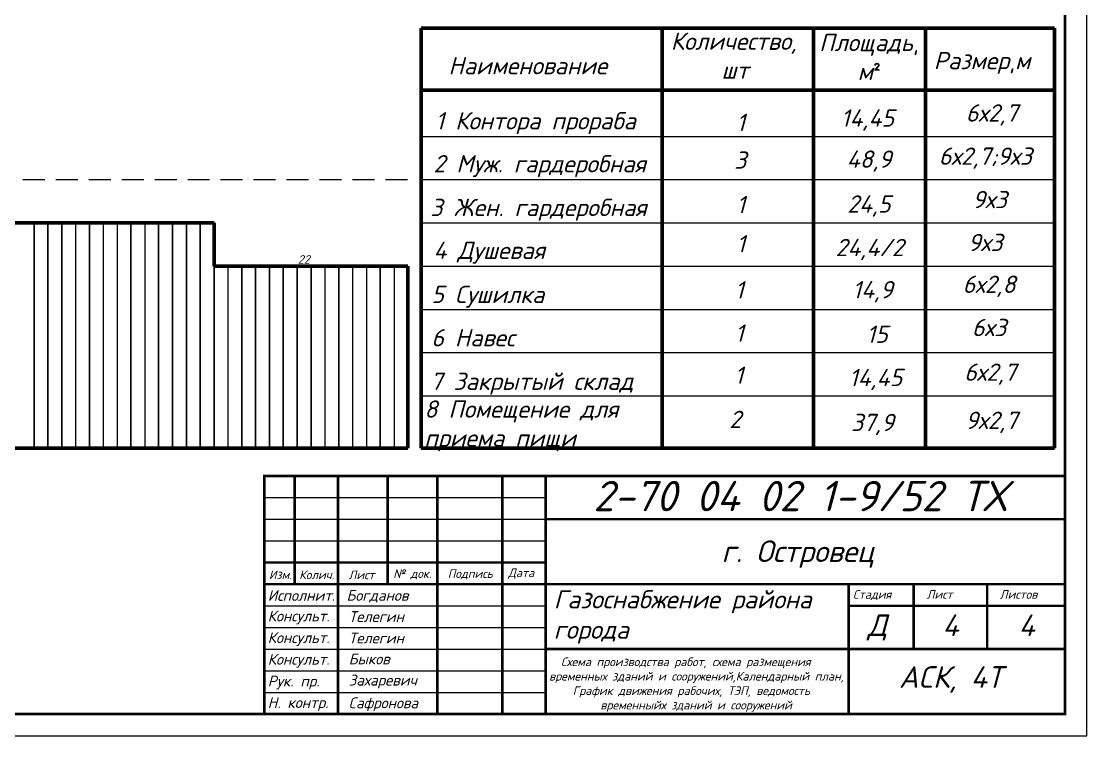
# Model space of a CAD drawing. Header units: millimetres. Extents: x 27137 to 30937, y -4667 to -569.
# Drawn here: x 28844 to 29090.2, y -3365.2 to -3200.2 of the extents above; entities that cross this region are included whole.
import ezdxf

# ---------------------------------------------------------------- set-up
doc = ezdxf.new("R2010")
doc.units = ezdxf.units.MM
doc.header["$LTSCALE"] = 0.4
doc.linetypes.add('штриховаяX2', pattern=[38.1, 25.4, -12.7])
doc.styles.add('is', font='isocpeui.ttf', dxfattribs={"height": 3.5})
doc.styles.add('Isocpeur', font='isocpeui.ttf', dxfattribs={"height": 2.5})
doc.styles.get("Standard").update_dxf_attribs({"font": 'isocpeui.ttf', "height": 2.5})
doc.styles.add('группа', font='isocpeui.ttf')

msp = doc.modelspace()

# ---------------------------------------------------------------- linework, layer by layer
at = {"lineweight": 15}
for p, q in [((28977.0312, -3201.7353), (28936.3864, -3201.7353)), ((29027.0312, -3201.7353), (28977.0312, -3201.7353)), ((29047.7668, -3201.7353), (29017.7668, -3201.7353)), ((29082.7668, -3201.7353), (29047.7668, -3201.7353)), ((29082.7668, -3201.7353), (29082.7668, -3276.7353)), ((29082.7668, -3201.7353), (29082.7668, -3211.7353)), ((28936.3864, -3226.7353), (29082.7668, -3226.7353)), ((28936.3864, -3236.7353), (29082.7668, -3236.7353)), ((28846.9691, -3246.7353), (28846.9691, -3298.7353)), ((28850.1691, -3298.7353), (28850.1691, -3246.7353)), ((28850.1691, -3246.7353), (28850.1691, -3298.7353)), ((28850.1691, -3298.7353), (28850.1691, -3246.7353)), ((28853.3691, -3246.7353), (28853.3691, -3298.7353)), ((28853.3691, -3298.7353), (28853.3691, -3246.7353)), ((28856.5691, -3246.7353), (28856.5691, -3298.7353)), ((28856.5691, -3246.7353), (28856.5691, -3298.7353)), ((28859.7691, -3298.7353), (28859.7691, -3246.7353)), ((28862.9691, -3246.7353), (28862.9691, -3298.7353)), ((28866.1691, -3246.7353), (28866.1691, -3298.7353)), ((28866.1691, -3246.7353), (28866.1691, -3298.7353)), ((28869.3691, -3298.7353), (28869.3691, -3246.7353)), ((28872.5691, -3246.7353), (28872.5691, -3298.7353)), ((28875.7691, -3298.7353), (28875.7691, -3246.7353)), ((28875.7691, -3246.7353), (28875.7691, -3298.7353)), ((28878.9691, -3298.7353), (28878.9691, -3246.7353)), ((28878.9691, -3246.7353), (28878.9691, -3298.7353)), ((28882.1691, -3246.7353), (28882.1691, -3298.7353)), ((28882.1691, -3298.7353), (28882.1691, -3246.7353)), ((28885.3691, -3298.7353), (28885.3691, -3246.7353)), ((28885.3691, -3246.7353), (28885.3691, -3298.7353)), ((28936.3864, -3246.7353), (29082.7668, -3246.7353)), ((28888.5691, -3298.7353), (28888.5691, -3256.7353)), ((28888.5691, -3256.7353), (28888.5691, -3298.7353)), ((28891.7691, -3256.7353), (28891.7691, -3298.7353)), ((28894.9691, -3298.7353), (28894.9691, -3256.7353)), ((28894.9691, -3256.7353), (28894.9691, -3298.7353)), ((28898.1691, -3298.7353), (28898.1691, -3256.7353)), ((28898.1691, -3256.7353), (28898.1691, -3298.7353)), ((28898.1691, -3256.7353), (28898.1691, -3298.7353)), ((28898.1691, -3298.7353), (28898.1691, -3256.7353)), ((28901.3691, -3298.7353), (28901.3691, -3256.7353)), ((28901.3691, -3256.7353), (28901.3691, -3298.7353)), ((28904.5691, -3256.7353), (28904.5691, -3298.7353)), ((28907.7691, -3298.7353), (28907.7691, -3256.7353)), ((28907.7691, -3256.7353), (28907.7691, -3298.7353)), ((28907.7691, -3298.7353), (28907.7691, -3256.7353)), ((28910.9691, -3256.7353), (28910.9691, -3298.7353)), ((28910.9691, -3298.7353), (28910.9691, -3256.7353)), ((28914.1691, -3256.7353), (28914.1691, -3298.7353)), ((28914.1691, -3256.7353), (28914.1691, -3298.7353)), ((28917.3691, -3298.7353), (28917.3691, -3256.7353)), ((28920.5691, -3256.7353), (28920.5691, -3298.7353)), ((28923.7691, -3256.7353), (28923.7691, -3298.7353)), ((28923.7691, -3256.7353), (28923.7691, -3298.7353)), ((28926.9691, -3298.7353), (28926.9691, -3256.7353)), ((28930.1691, -3256.7353), (28930.1691, -3298.7353)), ((28936.3864, -3256.7353), (29082.7668, -3256.7353)), ((28936.3864, -3266.7353), (29082.7668, -3266.7353)), ((29082.7668, -3266.7353), (29082.7668, -3276.7353)), ((29082.7668, -3276.7353), (28936.3864, -3276.7353)), ((29082.7668, -3276.7353), (29082.7668, -3298.7353)), ((29082.7668, -3286.7353), (28936.3864, -3286.7353)), ((28900.1837, -3305.1633), (28965.1837, -3305.1633)), ((28900.1837, -3305.1633), (28900.1837, -3360.1633)), ((28900.1837, -3305.1633), (28965.1837, -3305.1633)), ((28900.1837, -3305.1633), (28900.1837, -3360.1633)), ((28907.1837, -3330.1633), (28907.1837, -3305.1633)), ((28907.1837, -3330.1633), (28907.1837, -3305.1633)), ((28917.1837, -3360.1633), (28917.1837, -3305.1633)), ((28917.1837, -3360.1633), (28917.1837, -3305.1633)), ((28928.6837, -3305.1633), (28928.6837, -3330.1633)), ((28928.6837, -3330.1633), (28928.6837, -3305.1633)), ((28928.6837, -3330.1633), (28928.6837, -3305.1633)), ((28940.1837, -3360.1633), (28940.1837, -3305.1633)), ((28940.1837, -3360.1633), (28940.1837, -3305.1633)), ((28955.1837, -3360.1633), (28955.1837, -3305.1633)), ((28955.1837, -3360.1633), (28955.1837, -3305.1633)), ((28965.1837, -3305.1633), (28965.1837, -3360.1633)), ((28965.1837, -3305.1633), (28965.1837, -3360.1633)), ((28965.2041, -3305.1708), (29085.1837, -3305.1633)), ((28965.2041, -3305.1708), (29085.1837, -3305.1633)), ((28965.205, -3315.1633), (29085.1846, -3315.1559)), ((28965.1837, -3330.1633), (29085.1837, -3330.1633)), ((29035.1837, -3360.1633), (29035.1837, -3330.1633)), ((29067.1837, -3345.1645), (29067.1837, -3330.1633)), ((29085.1837, -3335.1633), (29035.1837, -3335.1633)), ((28965.2066, -3345.1708), (29085.1862, -3345.1633))]:
    msp.add_line(p, q, dxfattribs=at)
at = {"lineweight": 53, "ltscale": 0.5}
for p, q in [((29082.7668, -3201.7353), (28936.3864, -3201.7353)), ((28936.3864, -3201.7353), (28936.3864, -3243.9164)), ((28992.0684, -3201.7353), (28992.0684, -3216.0488)), ((29027.0312, -3201.7353), (29027.0312, -3216.0488)), ((29052.9474, -3201.7353), (29052.9474, -3216.0488)), ((29082.7668, -3216.7353), (29082.7668, -3201.7353)), ((29082.7668, -3211.7353), (29082.7668, -3298.7353)), ((28936.3864, -3216.0488), (29082.7668, -3216.0488)), ((28992.0684, -3216.0488), (28992.0684, -3298.7353)), ((29027.0312, -3216.0488), (29027.0312, -3276.7353)), ((29052.9474, -3216.0488), (29052.9474, -3298.7353)), ((29027.0312, -3226.7353), (29027.0312, -3298.7353)), ((28936.3864, -3236.7353), (28936.3864, -3246.7353)), ((28741.3691, -3246.7353), (28888.5691, -3246.7353)), ((28888.5691, -3251.7353), (28888.5691, -3246.7353)), ((28888.5691, -3246.7353), (28888.5691, -3251.7353)), ((28936.3864, -3246.7353), (28936.3864, -3256.7353)), ((28888.5691, -3256.7353), (28888.5691, -3251.7353)), ((28888.5691, -3251.7353), (28888.5691, -3256.7353)), ((28888.5691, -3256.7353), (28933.3691, -3256.7353)), ((28933.3691, -3298.7353), (28933.3691, -3256.7353)), ((28933.3691, -3269.7353), (28933.3691, -3256.7353)), ((28933.3691, -3256.7353), (28933.3691, -3269.7353)), ((28936.3864, -3256.7353), (28936.3864, -3266.7353)), ((28936.3864, -3276.7353), (28936.3864, -3266.7353)), ((28936.3864, -3298.7353), (28936.3864, -3276.7353)), ((28453.3691, -3298.7353), (28933.3691, -3298.7353)), ((28936.3864, -3298.7353), (29082.7668, -3298.7353))]:
    msp.add_line(p, q, dxfattribs=at)
at = {"linetype": 'штриховаяX2', "lineweight": 15, "ltscale": 0.5}
msp.add_line((28440.5118, -3236.7353), (28934.8031, -3236.7353), dxfattribs=at)
at = {"color": 0, "lineweight": 15}
for p, q in [((28846.9691, -3298.7353), (28846.9691, -3246.7353)), ((28859.7691, -3246.7353), (28859.7691, -3298.7353)), ((28869.3691, -3246.7353), (28869.3691, -3298.7353)), ((28894.9691, -3298.7353), (28894.9691, -3256.7353)), ((28904.5691, -3298.7353), (28904.5691, -3256.7353)), ((28917.3691, -3256.7353), (28917.3691, -3298.7353)), ((28926.9691, -3256.7353), (28926.9691, -3298.7353))]:
    msp.add_line(p, q, dxfattribs=at)
at = {"ltscale": 0.5}
msp.add_line((28992.0684, -3286.7353), (28992.0684, -3298.7353), dxfattribs=at)
at = {"color": 3, "lineweight": 15}
msp.add_line((28996.964, -3305.1689), (28996.964, -3305.1633), dxfattribs=at)
at = {"color": 7, "lineweight": 15}
for p, q in [((28900.1837, -3310.1633), (28965.1837, -3310.1633)), ((28900.1837, -3315.1633), (28965.1837, -3315.1633)), ((28900.1837, -3320.1633), (28965.1837, -3320.1633)), ((28900.1837, -3325.1633), (28965.1837, -3325.1633)), ((28900.1837, -3330.1633), (28965.1837, -3330.1633)), ((29050.1837, -3340.1655), (29050.1837, -3330.166)), ((28900.1837, -3335.1633), (28965.1837, -3335.1633)), ((28900.1837, -3340.1633), (28965.1837, -3340.1633)), ((28900.1837, -3345.1633), (28965.1837, -3345.1633)), ((28900.1837, -3350.1633), (28965.1837, -3350.1633)), ((28900.1837, -3355.1633), (28965.1837, -3355.1633))]:
    msp.add_line(p, q, dxfattribs=at)
at = {"color": 0, "lineweight": 15, "transparency": 33554687}
msp.add_line((29085.1837, -3330.1633), (29085.1837, -3335.1633), dxfattribs=at)
at = {"color": 7, "lineweight": 15}
msp.add_lwpolyline([(28249.1837, -3365.1633), (29090.1837, -3365.1633), (29090.1837, -2771.1633), (28249.1837, -2771.1633)], close=True, dxfattribs=at)
at = {"lineweight": 15, "const_width": 0.6}
msp.add_lwpolyline([(28269.1837, -3360.1633), (29085.1837, -3360.1633), (29085.1837, -2776.1633), (28269.1837, -2776.1633)], close=True, dxfattribs=at)
for points in [[(28269.1837, -2776.1633), (29085.1837, -2776.1633), (29085.1837, -3360.1633), (28269.1837, -3360.1633)], [(28900.1837, -3360.1633), (28900.1837, -3305.1633), (29085.1837, -3305.1633)], [(28907.1837, -3305.1633), (28907.1837, -3330.1633)], [(28917.1837, -3305.1633), (28917.1837, -3360.1633)], [(28928.6837, -3305.1633), (28928.6837, -3330.1633)], [(28940.1837, -3305.1633), (28940.1837, -3360.1633)], [(28955.1837, -3305.1633), (28955.1837, -3360.1633)], [(28965.2041, -3305.1708), (28965.1837, -3360.1633)], [(28965.1837, -3315.1559), (29085.1837, -3315.1559)], [(28900.1837, -3325.1633), (28965.1837, -3325.1633)], [(28900.1837, -3330.1633), (28965.1837, -3330.1633)], [(28965.1948, -3330.1633), (29035.1837, -3330.1633)], [(29035.1837, -3330.1633), (29035.1837, -3360.1633)], [(29035.1837, -3330.1633), (29085.1837, -3330.1633)], [(29050.1837, -3330.166), (29050.1853, -3345.1655)], [(29067.1837, -3330.1633), (29067.1837, -3345.1645)], [(29035.1837, -3335.1633), (29085.1837, -3335.1633)], [(28965.2066, -3345.1708), (29085.1837, -3345.1633)]]:
    msp.add_lwpolyline(points, dxfattribs=at)

# ---------------------------------------------------------------- texts
at = {"lineweight": 15}
for s, height, style, p in [('2-70 04 02 1-9/52 ТХ', 7, 'группа', (28976.1896, -3313.3159)), ('Богданов', 2.5, 'is', (28919.1544, -3334.0081))]:
    msp.add_text(s, height=height, dxfattribs=dict(at, style=style)).set_placement(p)
at = {"style": 'is'}
for s, height, p in [('г. Островец', 5, (29005.8289, -3325.0538)), ('Телегин', 2.5, (28919.6709, -3338.9066)), ('Телегин', 2.5, (28919.6709, -3343.8702)), ('Быков', 2.5, (28919.6709, -3348.692)), ('Захаревич', 2.5, (28919.6709, -3353.5846)), ('Сафронова', 2.5, (28919.6709, -3358.8318))]:
    msp.add_text(s, height=height, dxfattribs=at).set_placement(p)
at = {"lineweight": 15}
for s, height, p in [('Изм.', 2, (28901.2402, -3328.9984)), ('Колич.', 2, (28908.2402, -3328.9984)), ('Лист', 2, (28919.6256, -3329.0189)), ('№ док.', 2, (28929.9669, -3328.731)), ('Подпись', 2, (28942.5546, -3328.731)), ('Дата', 2, (28956.5103, -3328.5307)), ('Стадия', 2, (29036.1855, -3333.5307)), ('Лист', 2, (29053.1882, -3333.5307)), ('Листов', 2, (29070.0818, -3333.5307)), ('Д', 5, (29039.5549, -3342.1615)), ('4', 5, (29056.8267, -3342.1605)), ('4', 5, (29074.4402, -3342.1594)), ('АСК, 4Т ', 5, (29046.7928, -3354.1138))]:
    msp.add_text(s, height=height, dxfattribs=at).set_placement(p)
at = {"lineweight": 15, "attachment_point": 1}
for s, width, insert, char_height in [('\\pi7.00565;{\\fISOCPEUR|b0|i1|c204|p34;Количество, \\P\\pi18.72686;шт}', 44.444634, (28987.0794, -3202.7563), 4), ('\\pi4.94527;{\\fISOCPEUR|b0|i1|c204|p34;Площадь\\fISOCPEUR|b0|i0|c204|p34;,\\P\\pi13.83618;\\fISOCPEUR|b0|i1|c204|p34;м\\fISOCPEUR|b0|i0|c204|p34;²}', 32.784479, (29023.4216, -3203.0584), 4), ('{\\fISOCPEUR|b0|i1|c204|p34;Размер\\fISOCPEUR|b0|i0|c204|p34;,\\fISOCPEUR|b0|i1|c204|p34;м}', 32.784479, (29054.8389, -3207.2304), 4), ('{\\fISOCPEUR|b0|i1|c204|p34;Наименование}', 44.444634, (28942.7204, -3208.4026), 4), ('22', 8.923798, (28907.9411, -3254.169), 2)]:
    msp.add_mtext_dynamic_manual_height_columns(s, width=width, gutter_width=12.5, heights=[0], dxfattribs=dict(at, insert=insert, char_height=char_height))
at = {"lineweight": 15, "char_height": 4, "attachment_point": 1, "style": 'Isocpeur'}
for s, width, insert in [('\\pi11.9664;6{\\fISOCPEUR|b0|i1|c204|p34;х}2,7', 22.812335, (29050.2878, -3219.3309)), ('1 Контора прораба', 50.48876, (28939.726, -3221.1357)), ('\\pi10.68041;1', 22.812335, (28998.5679, -3221.5123)), ('\\pi5.29859;14,45', 22.812335, (29028.0892, -3220.5008)), ('\\pi7.34936;6{\\fISOCPEUR|b0|i1|c204|p34;х}2,7{\\fISOCPEUR|b0|i1|c204|p34;;9х3}', 44.138653, (29048.6693, -3229.3038)), ('2 Муж. гардеробная', 57.508588, (28939.2559, -3231.0528)), ('\\pi9.98799;3', 22.812335, (28998.753, -3230.2216)), ('\\pi6.0592;{\\fISOCPEUR|b0|i1|c204|p34;48},{\\fISOCPEUR|b0|i1|c204|p34;9}', 22.812335, (29028.6787, -3229.9945)), ('3 Жен. гардеробная', 57.508588, (28938.5331, -3241.1545)), ('\\pi10.68041;1', 22.812335, (28998.5901, -3240.4651)), ('\\pi5.96223;{\\fISOCPEUR|b0|i1|c204|p34;2}4,{\\fISOCPEUR|b0|i1|c204|p34;5}', 22.812335, (29028.8984, -3240.3631)), ('\\pi11.7588;9{\\fISOCPEUR|b0|i1|c204|p34;х}3', 22.812335, (29052.0022, -3239.332)), ('4 Душевая', 50.48876, (28939.2559, -3251.0528)), ('\\pi10.68041;1', 22.812335, (28998.5989, -3249.5213)), ('\\pi3.05011;24,4/2', 22.812335, (29029.1192, -3250.3999)), ('\\pi10.3088; 9{\\fISOCPEUR|b0|i1|c204|p34;х}3', 22.812335, (29049.898, -3249.2473)), ('\\pi14.024;6{\\fISOCPEUR|b0|i1|c204|p34;х}2,8', 22.812335, (29047.4926, -3258.8992)), ('5 Сушилка', 50.48876, (28938.7565, -3261.2384)), ('\\pi10.68041;1', 22.812335, (28998.255, -3260.1723)), ('\\pi6.94405;14,9', 22.812335, (29029.1203, -3260.1425)), ('6 Навес', 50.48876, (28938.7565, -3271.2384)), ('\\pi10.68041;1', 22.812335, (28998.255, -3270.1723)), ('\\pi9.33496;15', 22.812335, (29029.9666, -3270.4279)), ('\\pi8.76507;6х3', 22.812335, (29054.8953, -3268.8867)), ('\\pi10.68041;1', 22.812335, (28998.1404, -3279.9071)), ('\\pi5.29859;14,45', 22.812335, (29029.9666, -3280.4279)), ('\\pi7.34935;6х2,7', 22.812335, (29054.5272, -3279.1987)), ('7 Закрытый склад', 50.48876, (28938.5331, -3281.2987)), ('{\\fISOCPEUR|b0|i1|c204|p34;8} {\\fISOCPEUR|b0|i1|c204|p34;Помещение для приема пищи}', 50.48876, (28937.1477, -3287.7251)), ('\\pi9.98647;{\\fISOCPEUR|b0|i1|c204|p34;2}', 22.812335, (28997.6136, -3290.1103)), ('\\pi6.06829;{\\fISOCPEUR|b0|i1|c204|p34;37},{\\fISOCPEUR|b0|i1|c204|p34;9}', 22.812335, (29029.6556, -3290.82)), ('\\pi7.34936;{\\fISOCPEUR|b0|i1|c204|p34;9х2,7}', 44.138653, (29054.8052, -3290.3209))]:
    msp.add_mtext_dynamic_manual_height_columns(s, width=width, gutter_width=12.5, heights=[0], dxfattribs=dict(at, insert=insert))
at = {"attachment_point": 1}
for s, width, gutter_width, insert, char_height in [('Исполнит.', 17.763203, 10, (28900.9735, -3331.5272), 2.5), ('{\\fISOCPEUR|b0|i1|c204|p34;Газоснабжение района города}', 69.987984, 12.5, (28967.0489, -3331.5629), 4.2), ('Консульт.', 30.672396, 10, (28900.9667, -3336.2647), 2.5), ('Консульт.', 30.672396, 10, (28900.9667, -3341.2647), 2.5), ('Консульт.', 30.672396, 10, (28900.9667, -3346.2647), 2.5), ('\\pi4.18414;Схема производства работ, схема размещения \\P\\pi1.44096;временных зданий и сооружений,Календарный план, \\P\\pi6.8902;График движения рабочих, ТЭП, ведомость \\P\\pi13.29172;временныйх зданий и сооружений', 69.987984, 12.5, (28964.5358, -3347.1004), 2), ('Рук. пр.', 30.672396, 10, (28900.9752, -3351.3021), 2.5), ('Н. контр.', 30.672396, 10, (28900.9667, -3356.2647), 2.5)]:
    msp.add_mtext_dynamic_manual_height_columns(s, width=width, gutter_width=gutter_width, heights=[0], dxfattribs=dict(at, insert=insert, char_height=char_height))

doc.saveas('drawing.dxf')
